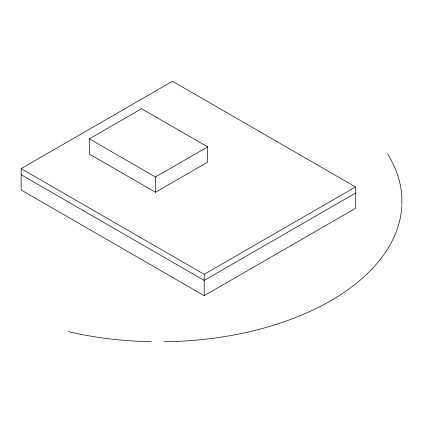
<?xml version="1.0" encoding="UTF-8"?>
<svg xmlns="http://www.w3.org/2000/svg" width="423" height="423" viewBox="0 0 423 423"><rect width="100%" height="100%" fill="white"/><g stroke="black" fill="none" stroke-linecap="round" stroke-linejoin="round"><path stroke-width="0.63" d="M21.15 168.634L172.473 81.269L355.516 186.945L355.516 208.312L204.193 295.677L21.15 190.001L21.15 168.634L204.193 274.315L355.516 186.945M89.38 138.855L141.578 108.722L207.656 146.871L207.656 162.131L155.463 192.264L89.38 154.115L89.38 138.855L155.463 177.004L207.656 146.871M355.516 193.052L204.193 280.417L21.15 174.736M163.96 341.731L166.625 341.731A242.976 140.283 0 0 0 401.85 205.927M68.78 331.701L76.69 333.509A242.976 140.283 0 0 0 151.36 341.731M401.85 204.388L401.85 197.113A242.976 140.283 0 0 0 387.605 154.004M204.193 274.315L204.193 295.677M155.463 177.004L155.463 192.264"/></g></svg>
